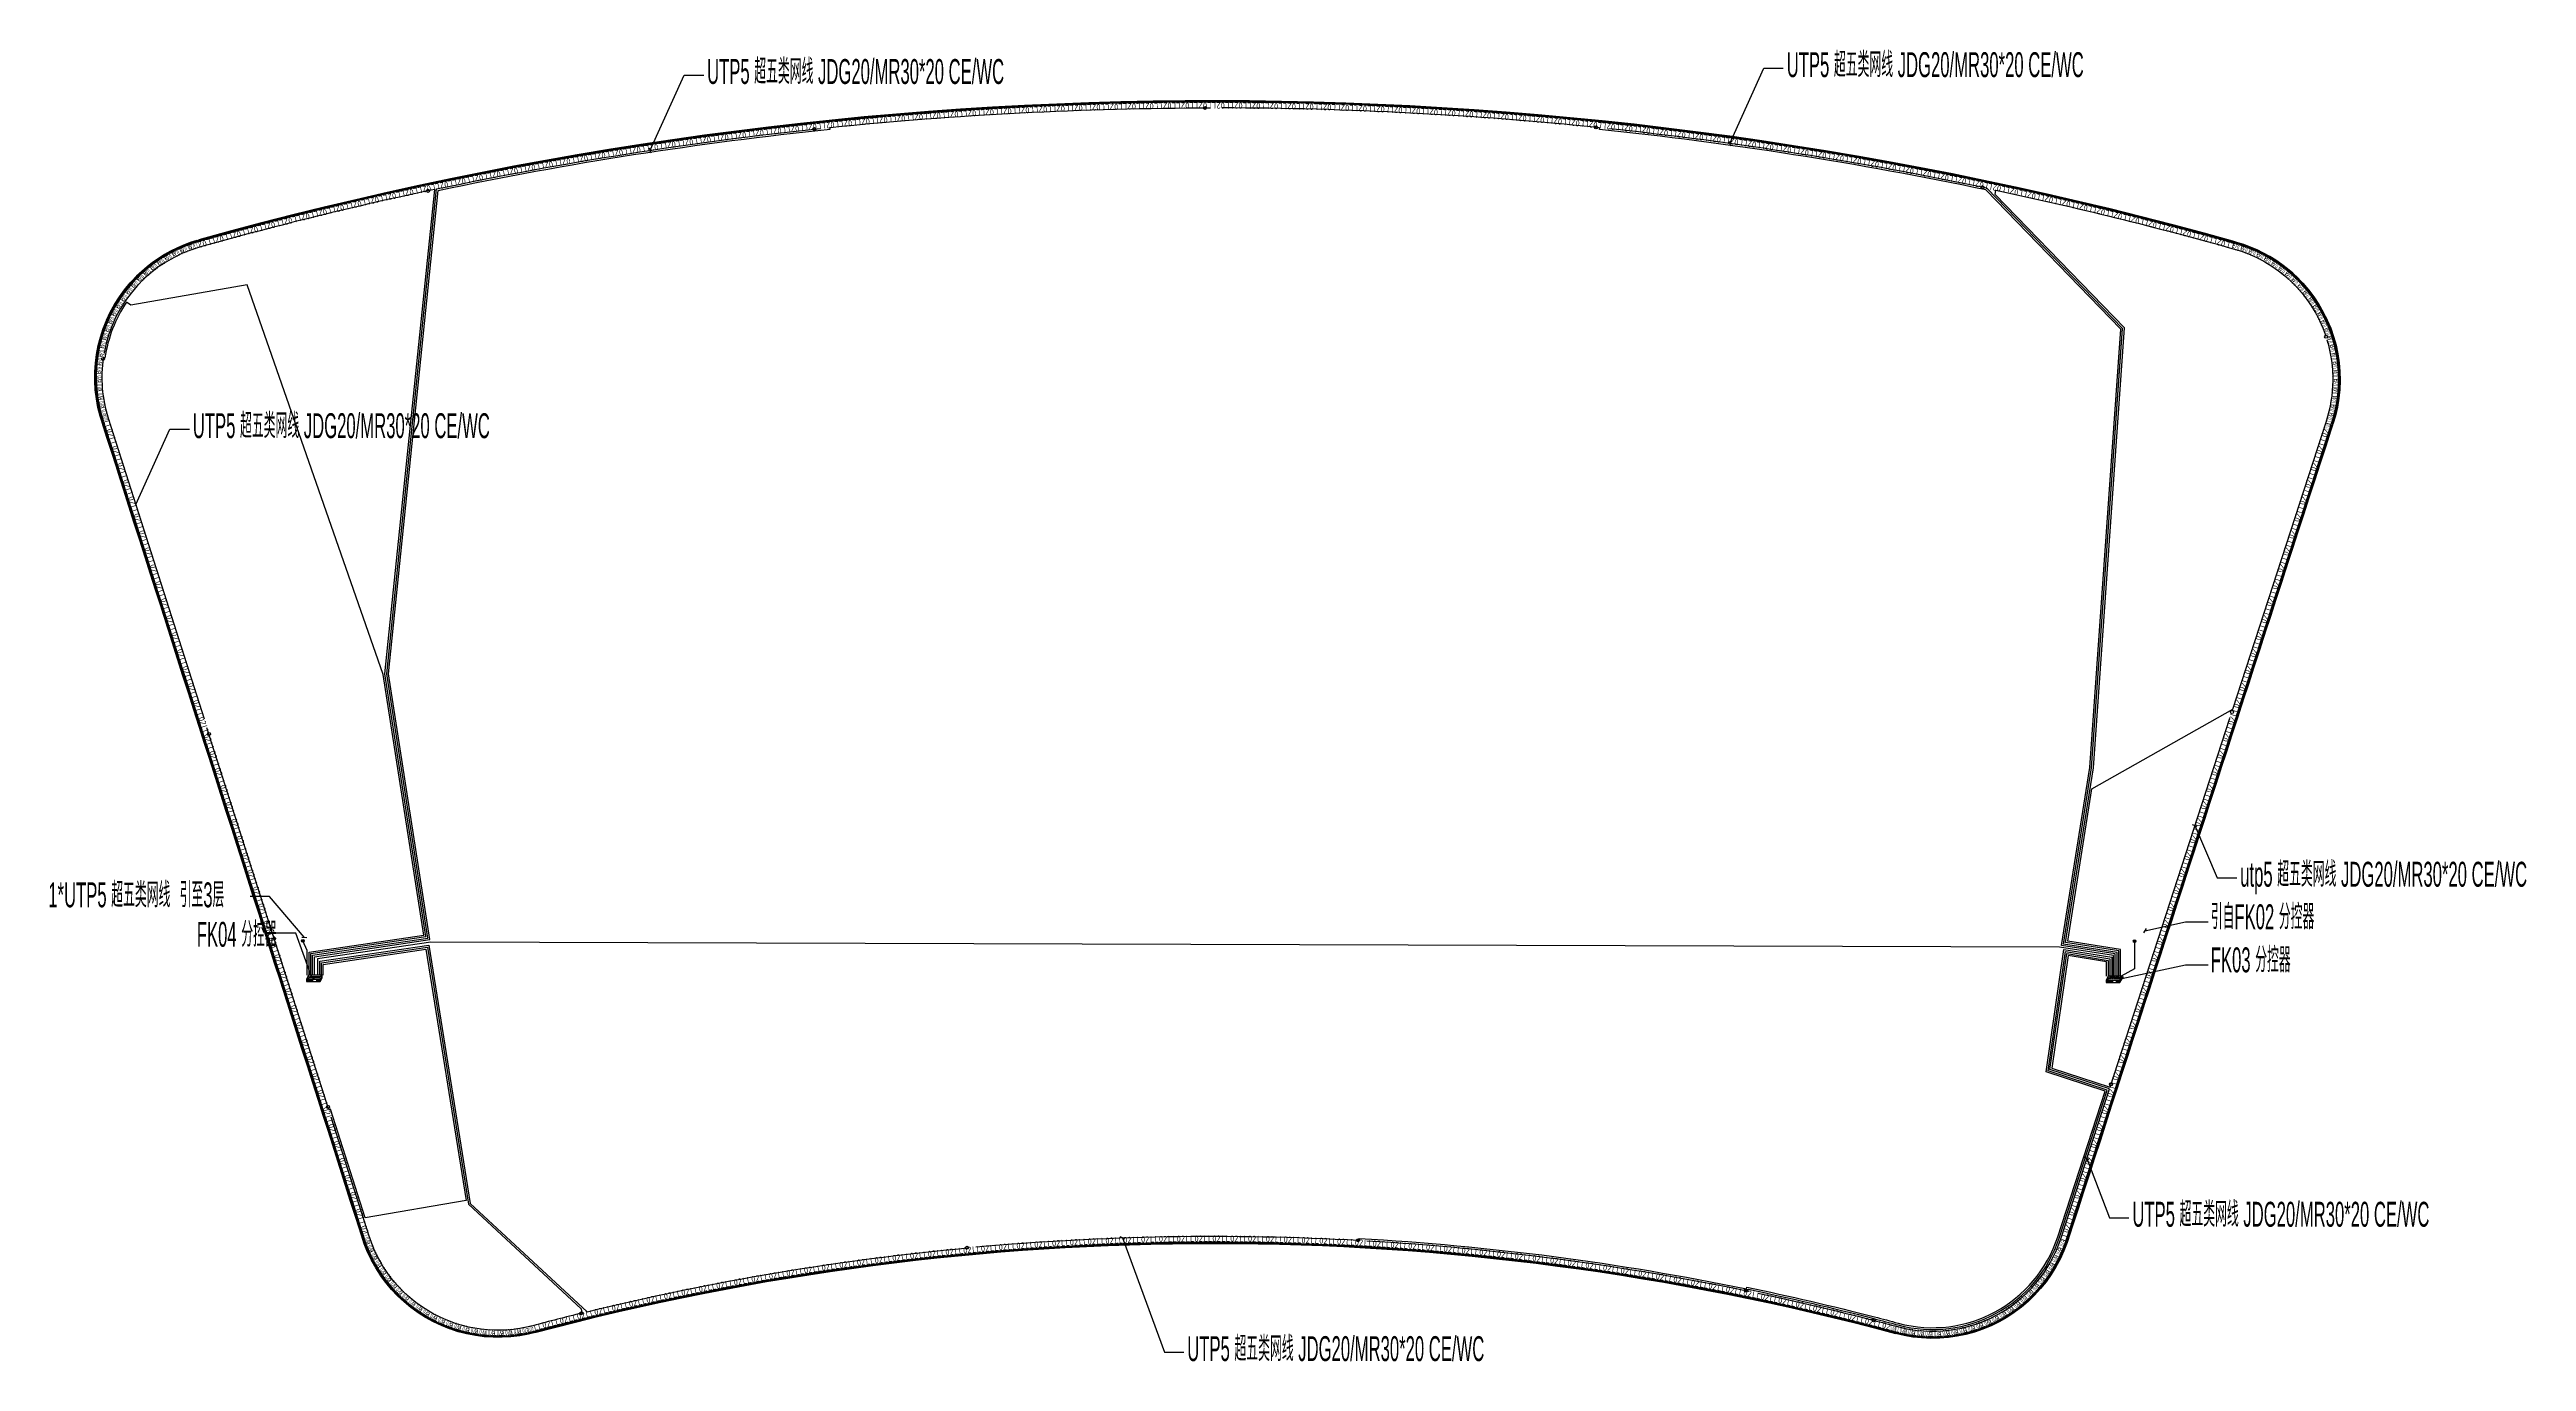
# Model space of a CAD drawing. Header units: inches. Extents: x -443710 to 189894, y 10730 to 90598.
# Drawn here: x 50693 to 189894, y 15478 to 89191 of the extents above.
import ezdxf
from ezdxf import colors
from ezdxf.entities.mleader import LeaderData, LeaderLine
from ezdxf.enums import TextEntityAlignment as Align
from ezdxf.math import Vec2, Vec3

# ---------------------------------------------------------------- set-up
doc = ezdxf.new("R2010")
doc.units = ezdxf.units.IN
doc.header["$MEASUREMENT"] = 0
doc.linetypes.add('ACAD_ISO02W100', pattern=[15, 12, -3])
doc.linetypes.add('DASH', pattern=[0.35, 0.25, -0.1])
doc.layers.get('0').update_dxf_attribs({"color": 253})
for name, color, linetype in [('0-L-控制', 6, 'Continuous'), ('0-L-灯具', 1, 'Continuous'), ('0-L-电箱', 90, 'Continuous'), ('0-LIGHT-TXT', 90, 'Continuous'), ('0-LL02', 1, 'Continuous'), ('LD-标注', 7, 'Continuous'), ('W-说明', 3, 'ACAD_ISO02W100'), ('图框', 24, 'Continuous')]:
    doc.layers.add(name, color=color, linetype=linetype)
doc.styles.add('GBZITI', font='gbenor.shx', dxfattribs={"height": 350, "bigfont": 'gbcbig.shx'})
doc.styles.add('SMDEI', font='smsim.shx', dxfattribs={"width": 0.75, "bigfont": 'smfs.shx'})
doc.styles.get("Standard").update_dxf_attribs({"font": 'arial.ttf'})

# ---------------------------------------------------------------- blocks, each defined once
blk = doc.blocks.new('LL02')
at = {"layer": '0-LL02'}
for points in [[(-500, 80), (500, 80), (500, 0), (-500, 0)], [(-490, 70), (490, 70), (490, 10), (-490, 10)]]:
    blk.add_lwpolyline(points, close=True, dxfattribs=at)
for points in [[(-450, 16), (-450, 63), (-460, 45)], [(-450, 16), (-450, 63), (-440, 45)], [(-375, 16), (-375, 63), (-385, 45)], [(-375, 16), (-375, 63), (-365, 45)], [(-300, 16), (-300, 63), (-310, 45)], [(-300, 16), (-300, 63), (-290, 45)], [(-225, 16), (-225, 63), (-235, 45)], [(-225, 16), (-225, 63), (-215, 45)], [(-150, 16), (-150, 63), (-160, 45)], [(-150, 16), (-150, 63), (-140, 45)], [(-75, 16), (-75, 63), (-85, 45)], [(-75, 16), (-75, 63), (-65, 45)], [(0, 16), (0, 63), (-10, 45)], [(0, 16), (0, 63), (10, 45)], [(75, 16), (75, 63), (65, 45)], [(75, 16), (75, 63), (85, 45)], [(150, 16), (150, 63), (140, 45)], [(150, 16), (150, 63), (160, 45)], [(225, 16), (225, 63), (215, 45)], [(225, 16), (225, 63), (235, 45)], [(300, 16), (300, 63), (290, 45)], [(300, 16), (300, 63), (310, 45)], [(375, 16), (375, 63), (365, 45)], [(375, 16), (375, 63), (385, 45)], [(450, 16), (450, 63), (440, 45)], [(450, 16), (450, 63), (460, 45)]]:
    blk.add_lwpolyline(points, dxfattribs=at)
at = {"layer": '0-LL02', "style": 'GBZITI'}
blk.add_text('LL02', height=350, rotation=360, dxfattribs=at).set_placement((0, 271, 0), align=Align.MIDDLE_CENTER)
blk = doc.blocks.new('LL02a')
at = {"layer": '0-LL02'}
for points in [[(-250, 80), (250, 80), (250, 0), (-250, 0)], [(-240, 70), (240, 70), (240, 10), (-240, 10)]]:
    blk.add_lwpolyline(points, close=True, dxfattribs=at)
for points in [[(-225, 16), (-225, 63), (-235, 45)], [(-225, 16), (-225, 63), (-215, 45)], [(-150, 16), (-150, 63), (-160, 45)], [(-150, 16), (-150, 63), (-140, 45)], [(-75, 16), (-75, 63), (-85, 45)], [(-75, 16), (-75, 63), (-65, 45)], [(0, 16), (0, 63), (-10, 45)], [(0, 16), (0, 63), (10, 45)], [(75, 16), (75, 63), (65, 45)], [(75, 16), (75, 63), (85, 45)], [(150, 16), (150, 63), (140, 45)], [(150, 16), (150, 63), (160, 45)], [(225, 16), (225, 63), (215, 45)], [(225, 16), (225, 63), (235, 45)]]:
    blk.add_lwpolyline(points, dxfattribs=at)
at = {"layer": '0-LL02', "style": 'GBZITI', "width": 0.5}
blk.add_text('LL02a', height=350, rotation=360, dxfattribs=at).set_placement((0, 271, 0), align=Align.MIDDLE_CENTER)
blk = doc.blocks.new('LF01b')
at = {"layer": '0-LL02'}
for points in [[(-150, 80), (150, 80), (150, 0), (-150, 0)], [(-140, 70), (140, 70), (140, 10), (-140, 10)]]:
    blk.add_lwpolyline(points, close=True, dxfattribs=at)
for points in [[(-75, 16), (-75, 63), (-85, 45)], [(-75, 16), (-75, 63), (-65, 45)], [(0, 16), (0, 63), (-10, 45)], [(0, 16), (0, 63), (10, 45)], [(75, 16), (75, 63), (65, 45)], [(75, 16), (75, 63), (85, 45)]]:
    blk.add_lwpolyline(points, dxfattribs=at)
at = {"layer": '0-LL02', "style": 'GBZITI', "width": 0.28}
blk.add_text('LL02b', height=350, rotation=360, dxfattribs=at).set_placement((0, 271, 0), align=Align.MIDDLE_CENTER)
blk = doc.blocks.new('_Oblique')
at = {"color": 0, "linetype": 'ByBlock', "lineweight": -2}
blk.add_line((-0.5, -0.5), (0.5, 0.5), dxfattribs=at)
blk = doc.blocks.new('控制器')
at = {"color": 7}
for p, q in [((92311, 52509), (91624, 51231)), ((91624, 51231), (96073, 51231)), ((91624, 51231), (91624, 50443)), ((91624, 50443), (96073, 50443)), ((96761, 52509), (92311, 52509)), ((96073, 51231), (96761, 52509)), ((96073, 50443), (96761, 51666)), ((96073, 50443), (96073, 51231)), ((96761, 51666), (96761, 52509))]:
    blk.add_line(p, q, dxfattribs=at)
at = {"color": 7, "linetype": 'DASH', "ltscale": 5}
for p, q in [((92311, 51666), (91624, 50443)), ((92311, 51666), (92311, 52509)), ((96761, 51666), (92311, 51666)), ((96336, 52064), (96331, 52068)), ((96336, 52043), (96331, 52038)), ((96409, 52064), (96413, 52068)), ((96409, 52043), (96413, 52038)), ((96509, 52182), (96505, 52186)), ((96509, 52160), (96505, 52155)), ((96510, 51948), (96506, 51952)), ((96510, 51927), (96506, 51922)), ((96582, 52182), (96586, 52186)), ((96582, 52160), (96586, 52155)), ((96583, 51948), (96588, 51952)), ((96583, 51927), (96588, 51922))]:
    blk.add_line(p, q, dxfattribs=at)
at = {"color": 7, "linetype": 'ByBlock', "ltscale": 5}
for p, q in [((94998, 50933), (95621, 50933)), ((94998, 50649), (94998, 50933)), ((94998, 50649), (95621, 50649)), ((95621, 50649), (95621, 50933))]:
    blk.add_line(p, q, dxfattribs=at)
blk.add_lwpolyline([(91947, 51027), (92152, 51027), (92152, 50670), (91947, 50670)], close=True, dxfattribs=at)
at = {"color": 0, "linetype": 'ByBlock', "ltscale": 5}
blk.add_lwpolyline([(92481, 51050), (93415, 51050), (93415, 50632), (92481, 50632)], close=True, dxfattribs=at)
at = {"color": 7, "linetype": 'DASH', "ltscale": 5}
for points in [[(92674, 52130), (93087, 52130), (93087, 51954), (92674, 51954)], [(93087, 52130), (93499, 52130), (93499, 51954), (93087, 51954)], [(93499, 52130), (93912, 52130), (93912, 51954), (93499, 51954)], [(93912, 52130), (94325, 52130), (94325, 51954), (93912, 51954)], [(94325, 52130), (94737, 52130), (94737, 51954), (94325, 51954)], [(94737, 52130), (95150, 52130), (95150, 51954), (94737, 51954)], [(95150, 52130), (95563, 52130), (95563, 51954), (95150, 51954)], [(95563, 52130), (95976, 52130), (95976, 51954), (95563, 51954)]]:
    blk.add_lwpolyline(points, close=True, dxfattribs=at)
at = {"layer": 'W-说明', "color": 7, "linetype": 'ByBlock', "ltscale": 5}
for p, q in [((95043, 50881), (95043, 50739)), ((95272, 50881), (95043, 50881)), ((95043, 50739), (95095, 50739)), ((95095, 50739), (95095, 50712)), ((95095, 50712), (95105, 50712)), ((95105, 50712), (95105, 50698)), ((95105, 50698), (95209, 50698)), ((95209, 50698), (95209, 50712)), ((95209, 50712), (95220, 50712)), ((95220, 50739), (95272, 50739)), ((95220, 50712), (95220, 50739)), ((95272, 50739), (95272, 50881)), ((95350, 50881), (95350, 50739)), ((95578, 50881), (95350, 50881)), ((95350, 50739), (95401, 50739)), ((95401, 50739), (95401, 50712)), ((95401, 50712), (95412, 50712)), ((95412, 50712), (95412, 50698)), ((95412, 50698), (95516, 50698)), ((95516, 50698), (95516, 50712)), ((95516, 50712), (95526, 50712)), ((95526, 50712), (95526, 50739)), ((95526, 50739), (95578, 50739)), ((95578, 50739), (95578, 50881))]:
    blk.add_line(p, q, dxfattribs=at)
at = {"layer": '图框', "color": 7, "linetype": 'ByBlock', "lineweight": 30, "ltscale": 5}
blk.add_line((92049, 50977), (92049, 50911), dxfattribs=at)
at = {"layer": '图框', "color": 7, "linetype": 'DASH', "lineweight": 30, "ltscale": 5}
for p, q in [((96378, 52264), (96310, 52195)), ((96310, 51912), (96310, 52195)), ((96310, 51912), (96378, 51843)), ((96378, 52264), (96608, 52264)), ((96608, 51843), (96378, 51843)), ((96608, 52264), (96608, 51843))]:
    blk.add_line(p, q, dxfattribs=at)
at = {"layer": '图框', "color": 7, "linetype": 'ByBlock', "lineweight": 30, "ltscale": 5}
blk.add_lwpolyline([(91921, 51053), (92177, 51053), (92177, 50641), (91921, 50641)], close=True, dxfattribs=at)
at = {"layer": '图框', "color": 7, "linetype": 'DASH', "lineweight": 30, "ltscale": 5}
for points in [[(96413, 52038), (96331, 52038), (96331, 52068), (96413, 52068)], [(96409, 52043), (96336, 52043), (96336, 52064), (96409, 52064)], [(96586, 52155), (96505, 52155), (96505, 52186), (96586, 52186)], [(96588, 51922), (96505, 51922), (96505, 51952), (96588, 51952)], [(96582, 52160), (96509, 52160), (96509, 52182), (96582, 52182)], [(96583, 51927), (96510, 51927), (96510, 51948), (96583, 51948)]]:
    blk.add_lwpolyline(points, close=True, dxfattribs=at)
at = {"layer": '图框', "color": 7, "linetype": 'ByBlock', "lineweight": 30, "ltscale": 5}
for centre, radius in [((92049, 50761), 39), ((93630, 50794), 27.4), ((93630, 50672), 27.4), ((95759, 50666), 27.4)]:
    blk.add_circle(centre, radius, dxfattribs=at)
at = {"layer": 'W-说明', "color": 7, "linetype": 'ByBlock', "ltscale": 5, "char_height": 37.18, "attachment_point": 3}
for s, insert, width in [('{\\fSimSun|b0|i0|c134|p2;\\H1.771x;OFF\\H0.56465x;  }', (92118, 50620, -3928), 518.24), ('{\\fSimSun|b0|i0|c134|p2;\\H1.771x;ON\\H0.56465x;  }', (92097, 51141, -3928), 518.24), ('{\\fSimSun|b0|i0|c134|p2;\\H1.1068x;POWER \\H0.90346x; }', (93830, 50691, -3928), 518.24), ('{\\fSimSun|b0|i0|c134|p2;\\H1.107x;ACT \\H0.9035x; }', (93806, 50812, -3928), 518.24), ('{\\fSimSun|b0|i0|c134|p2;\\H1.8447x;A\\H0.59997x; \\H0.90346x; }', (95208, 50619, -3928), 237.09), ('{\\fSimSun|b0|i0|c134|p2;\\H1.8447x;B\\H0.59997x; \\H0.90346x; }', (95567, 50623, -3928), 893.53)]:
    blk.add_mtext(s, dxfattribs=dict(at, insert=insert, width=width))
at = {"layer": 'W-说明', "color": 1, "linetype": 'ByBlock', "ltscale": 0.5, "insert": (93297, 50918), "char_height": 144.03, "width": 274.09, "attachment_point": 3}
blk.add_mtext('{\\fSimSun|b0|i0|c134|p2;DMX-008}', dxfattribs=at)
at = {"layer": 'W-说明', "color": 7, "linetype": 'ByBlock', "char_height": 40.89, "width": 570.07, "attachment_point": 3}
for s, insert in [('{\\fSimSun|b0|i0|c134|p2;\\H1.771x;PORT1\\H0.56465x;  }', (93030, 52279, -4321)), ('{\\fSimSun|b0|i0|c134|p2;\\H1.771x;PORT2\\H0.56465x;  }', (93429, 52279, -4321)), ('{\\fSimSun|b0|i0|c134|p2;\\H1.771x;PORT3\\H0.56465x;  }', (93828, 52279, -4321)), ('{\\fSimSun|b0|i0|c134|p2;\\H1.771x;PORT4\\H0.56465x;  }', (94243, 52279, -4321)), ('{\\fSimSun|b0|i0|c134|p2;\\H1.771x;PORT5\\H0.56465x;  }', (94646, 52279, -4321)), ('{\\fSimSun|b0|i0|c134|p2;\\H1.771x;PORT6\\H0.56465x;  }', (95058, 52279, -4321)), ('{\\fSimSun|b0|i0|c134|p2;\\H1.771x;PORT7\\H0.56465x;  }', (95458, 52279, -4321)), ('{\\fSimSun|b0|i0|c134|p2;\\H1.771x;PORT8\\H0.56465x;  }', (95863, 52279, -4321))]:
    blk.add_mtext(s, dxfattribs=dict(at, insert=insert))
at = {"layer": 'W-说明', "color": 7, "linetype": 'ACAD_ISO02W100', "ltscale": 0.5, "insert": (96728, 52394, -3928), "char_height": 68.58, "width": 715.3, "attachment_point": 3}
blk.add_mtext('{\\fSimSun|b0|i0|c134|p2;AC 100V-240V}', dxfattribs=at)
blk = doc.blocks.new('引出')
at = {"layer": '0-L-电箱', "lineweight": -2}
h = blk.add_hatch(color=256, dxfattribs=at)
h.dxf.hatch_style = 1
h.paths.add_polyline_path([(75, 0, 1), (-75, 0, 1)])
blk.add_lwpolyline([(0, 0, 0, 0, 0), (-110, -329, 200, 0, 0), (-281, -841, 0, 0, 0)], format="xyseb", dxfattribs=at)
blk.add_circle((0, 0), 75, dxfattribs=at)
blk = doc.blocks.new('引入')
at = {"layer": '0-L-电箱', "lineweight": -2}
h = blk.add_hatch(color=256, dxfattribs=at)
h.dxf.hatch_style = 1
h.paths.add_polyline_path([(-75, 0, 1), (75, 0, 1)])
blk.add_lwpolyline([(709, -533, 0, 0, 0), (432, -324, 200, 0, 0), (0, 0, 0, 0, 0)], format="xyseb", dxfattribs=at)
blk.add_circle((0, 0), 75, dxfattribs=at)

msp = doc.modelspace()

# ---------------------------------------------------------------- linework, layer by layer
at = {"color": 4}
for points in [[(173531, 78380, 0.1376421), (59090, 78496, 0.1377205)], [(58975, 78464, 0.4209192), (53610, 68356, 0.4244115)], [(179016, 68140, 0.4269567), (173614, 78356)], [(77966, 17102, -0.1317724), (154436, 17049, 34359738368000.578125)]]:
    msp.add_lwpolyline(points, format="xyb", dxfattribs=at)
for points in [[(53634, 68295), (53634, 68295), (68224, 22566)], [(164073, 22156), (179016, 68140)]]:
    msp.add_lwpolyline(points, dxfattribs=at)
at = {"layer": '0-L-控制', "color": 6}
for points in [[(65579, 37177), (65579, 38219), (72067, 39180), (69745, 54115), (72539, 81274, -0.0264021), (94572, 84714), (94561, 84814, -0.0253285), (115937, 85914, 0.0253285)], [(166787, 37132), (166787, 38373), (163768, 38848), (165358, 48845), (167096, 73481), (159515, 81306, 0.0260293), (137793, 84698), (137803, 84797, 0.0251544), (116576, 85914, 0.0251544)], [(65479, 37177), (65479, 38306), (71953, 39264), (69644, 54112), (72447, 81357, -0.0258301), (94008, 84756, 0.0258301)], [(166887, 37132), (166887, 38458), (163882, 38931), (165457, 48834), (167199, 73518), (159566, 81398, 0.0254514), (138320, 84743)], [(65379, 37177), (65379, 38392), (71839, 39348), (69543, 54110), (72344, 81336, 0.016027), (59185, 78108, 0.287139), (53754, 72147, 0.287139)], [(166987, 37132), (166987, 38544), (163997, 39014), (165557, 48823), (167302, 73556), (160039, 81053), (160081, 81289, -0.0163343), (173487, 77977, -0.2467315), (178618, 73113, 0.2467315)], [(65279, 37177), (65279, 38478), (71725, 39432), (69446, 54085), (61801, 75962), (55270, 74826), (55024, 74998, 0.1133896), (53809, 71867), (53711, 71881, 0.1137855), (53991, 68478), (59383, 51584)], [(167087, 37132), (167087, 38629), (164111, 39098), (165474, 47657), (173394, 52132), (178652, 68314, 0.1531765), (178701, 72855)], [(65879, 37177), (65879, 37961), (72015, 38869), (74327, 24360), (80903, 18267, -0.0369462), (102275, 21860, -0.0369462)], [(65979, 37177), (65979, 37874), (71931, 38755), (74234, 24311), (80566, 18443), (80612, 18196, 0.0047964), (77862, 17488, -0.4003466), (68658, 22520), (66525, 29205)], [(102749, 21910, -0.0364351), (124287, 22288), (124292, 22387, -0.0371199), (146068, 19551), (146086, 19649, -0.01241), (153251, 17983, -0.0023402), (154592, 17629, 0.3992271), (163552, 22488), (166209, 30665), (162893, 31742), (163897, 38626), (166587, 38187), (166587, 37132)], [(124722, 22263, -0.0365552), (146147, 19432), (146166, 19531, -0.0122382), (153226, 17886, -0.0023402), (154566, 17532, 0.3992271), (163647, 22457), (166335, 30729), (163005, 31811), (163982, 38512), (166487, 38102), (166487, 37132)], [(146717, 19313, -0.0112526), (153201, 17789, -0.0023402), (154540, 17436, 0.3992271), (163742, 22426), (166461, 30794), (163116, 31881), (164066, 38397), (166387, 38016), (166387, 37132)]]:
    msp.add_lwpolyline(points, format="xyb", dxfattribs=at)
for points in [[(166287, 37132), (166287, 37931), (164143, 38284), (163227, 31950), (166492, 30889), (173227, 51620)], [(66079, 37177), (66079, 37788), (71848, 38642), (74099, 24524), (68437, 23543), (66486, 29655), (66391, 29624), (59542, 51086)], [(65179, 37177), (65179, 38565), (64928, 39107)], [(166687, 37132), (166687, 38287), (163653, 38765), (72118, 39035), (65747, 38094), (65747, 37177)], [(167873, 39095), (167873, 37545), (167126, 37132)]]:
    msp.add_lwpolyline(points, dxfattribs=at)
at = {"layer": '0-LL02'}
for centre in [(115633, 85914), (93676, 84721), (137596, 84819), (71961, 81254), (159327, 81448), (178638, 73052), (53701, 71811), (173342, 51973), (59654, 50733), (166544, 31050), (66343, 29774), (124228, 22291), (102252, 21864), (146024, 19458), (80582, 18188), (153201, 17789)]:
    msp.add_circle(centre, 85.7, dxfattribs=at)

# ---------------------------------------------------------------- block references
at = {"layer": '0-L-灯具'}
for name, p, rotation in [('引出', (64928, 39107), 176.5021198859426), ('引入', (167873, 39095), 82.90987147356023)]:
    msp.add_blockref(name, p, dxfattribs=dict(at, rotation=rotation))
at = {"layer": '0-LL02'}
for name, p, rotation in [('LL02', (113759, 86300), 180.6347990668918), ('LL02', (114759, 86309), 180.364276556417), ('LL02', (115759, 86313), 180.0937540459396), ('LL02', (116759, 86312), 179.8232315354608), ('LL02', (117759, 86307), 179.5527090249821), ('LL02', (91813, 84916), 186.5862942974013), ('LL02', (92806, 85028), 186.3157717869237), ('LL02', (93800, 85136), 186.0452492764436), ('LL02', (94795, 85239), 185.7747267659649), ('LL02', (95790, 85337), 185.5042042554888), ('LL02', (96786, 85431), 185.233681745014), ('LL02', (97782, 85520), 184.9631592345379), ('LL02', (98778, 85604), 184.6926367240603), ('LL02', (99775, 85683), 184.422114213583), ('LL02', (100772, 85758), 184.1515917031055), ('LL02', (101770, 85828), 183.8810691926281), ('LL02', (102768, 85893), 183.6105466821506), ('LL02', (103766, 85954), 183.3400241716719), ('LL02', (104764, 86010), 183.0695016611943), ('LL02', (105763, 86061), 182.7989791507168), ('LL02', (106762, 86107), 182.5284566402381), ('LL02', (107761, 86149), 182.257934129758), ('LL02', (108760, 86186), 181.9874116192792), ('LL02', (109760, 86218), 181.716889108803), ('LL02', (110759, 86246), 181.4463665983256), ('LL02', (111759, 86269), 181.175844087848), ('LL02', (112759, 86287), 180.9053215773693), ('LL02', (118759, 86297), 179.2821865145019), ('LL02', (119759, 86282), 179.0116640040231), ('LL02', (120759, 86262), 178.7411414935456), ('LL02', (121758, 86238), 178.4706189830117), ('LL02', (122758, 86209), 178.2000964725329), ('LL02', (123757, 86175), 177.929573962054), ('LL02', (124756, 86137), 177.6590514515766), ('LL02', (125756, 86093), 177.3885289410978), ('LL02', (126754, 86045), 177.118006430619), ('LL02', (127753, 85993), 176.8474839201402), ('LL02', (128751, 85935), 176.5769614096614), ('LL02', (129749, 85873), 176.3064388991826), ('LL02', (130747, 85807), 176.0359163887024), ('LL02', (131745, 85735), 175.765393878225), ('LL02', (132742, 85659), 175.4948713677475), ('LL02', (133738, 85578), 175.2243488572687), ('LL02', (134735, 85492), 174.9538263467912), ('LL02', (135731, 85402), 174.6833038363151), ('LL02', (136726, 85307), 174.4127813258377), ('LL02', (137721, 85207), 174.1422588153602), ('LL02', (138716, 85103), 173.8717363048828), ('LL02', (139710, 84994), 173.601213794404), ('LL02', (140703, 84880), 173.3306912839238), ('LL02', (81909, 83535), 189.2915194022254), ('LL02', (82897, 83694), 189.0209968917505), ('LL02', (83885, 83849), 188.7504743812745), ('LL02', (84873, 83998), 188.479951870738), ('LL02', (85863, 84144), 188.2094293602593), ('LL02', (86853, 84284), 187.9389068497831), ('LL02', (87844, 84420), 187.6683843393056), ('LL02', (88835, 84551), 187.3978618288295), ('LL02', (89827, 84677), 187.1273393183549), ('LL02', (90819, 84799), 186.8568168078787), ('LL02', (141696, 84761), 173.0601687734463), ('LL02', (142689, 84638), 172.7896462629676), ('LL02', (143680, 84510), 172.5191237524874), ('LL02', (144671, 84378), 172.2486012420086), ('LL02', (145662, 84241), 171.9780787315311), ('LL02', (146652, 84099), 171.7075562210523), ('LL02', (147641, 83952), 171.4370337105722), ('LL02', (148630, 83801), 171.1665112000934), ('LL02', (149617, 83645), 170.8959886896172), ('LL02', (150604, 83484), 170.6254661791385), ('LL02', (74041, 82095), 191.4556994860518), ('LL02', (75021, 82291), 191.1851769755729), ('LL02', (76003, 82483), 190.9146544650954), ('LL02', (76985, 82670), 190.6441319546167), ('LL02', (77968, 82852), 190.3736094441391), ('LL02', (78952, 83030), 190.1030869336618), ('LL02', (79937, 83203), 189.8325644231828), ('LL02', (80923, 83371), 189.5620419127027), ('LL02', (151591, 83319), 170.3549436686596), ('LL02', (152576, 83149), 170.0844211581795), ('LL02', (153561, 82975), 169.8138986477007), ('LL02', (154545, 82796), 169.5433761372246), ('LL02', (155527, 82612), 169.2728536267485), ('LL02', (156510, 82423), 169.0023311162724), ('LL02', (157491, 82230), 168.7318086057936), ('LL02', (158471, 82032), 168.4612860953148), ('LL02', (68178, 80820), 193.0788345489192), ('LL02', (69152, 81044), 192.8083120384417), ('LL02', (70128, 81263), 192.5377895279642), ('LL02', (71105, 81478), 192.2672670174868), ('LL02', (72082, 81688), 191.9967445070093), ('LL02', (73061, 81894), 191.7262219965305), ('LL02', (159450, 81830), 168.1907635848346), ('LL02', (160429, 81623), 167.9202410743558), ('LL02', (161406, 81411), 167.649718563877), ('LL02', (162382, 81195), 167.3791960533995), ('LL02', (163358, 80974), 167.1086735429207), ('LL02', (164332, 80749), 166.8381510324419), ('LL02', (62353, 79380), 194.701969611788), ('LL02', (63321, 79631), 194.4314471013091), ('LL02', (64290, 79878), 194.1609245908303), ('LL02', (65260, 80121), 193.8904020803514), ('LL02', (66232, 80358), 193.6198795698727), ('LL02', (67204, 80591), 193.3493570593953), ('LL02', (165305, 80519), 166.5676285219672), ('LL02', (166277, 80284), 166.2971060114911), ('LL02', (167248, 80045), 166.0265835010163), ('LL02', (168218, 79801), 165.7560609905388), ('LL02', (169187, 79553), 165.48553848006), ('LL02', (170154, 79300), 165.2150159695826), ('LL02a', (57810, 78016), 205.3531198100401), ('LL02a', (58268, 78215), 201.7726277391278), ('LL02a', (58738, 78386), 198.1921356682152), ('LL02', (59457, 78598), 195.5135371432204), ('LL02', (60421, 78863), 195.2430146327429), ('LL02', (61387, 79124), 194.9724921222654), ('LL02', (171120, 79043), 164.9444934591052), ('LL02', (172085, 78781), 164.6739709486277), ('LL02', (173049, 78514), 164.4034484381502), ('LL02a', (173770, 78306), 162.9305620651392), ('LL02a', (174243, 78145), 159.349701114948), ('LL02a', (174705, 77954), 155.7688401647566), ('LL02a', (55754, 76614), 223.2555801646032), ('LL02a', (56129, 76945), 219.6750880936906), ('LL02a', (56523, 77251), 216.094596022778), ('LL02a', (56936, 77533), 212.5141039518653), ('LL02a', (57365, 77788), 208.9336118809528), ('LL02a', (175154, 77735), 152.1879792145653), ('LL02a', (175588, 77488), 148.6071182643738), ('LL02a', (176006, 77215), 145.0262573141824), ('LL02a', (176407, 76916), 141.445396363991), ('LL02a', (176787, 76592), 137.8645354137997), ('LL02a', (54483, 75077), 237.5775484482534), ('LL02a', (54764, 75491), 233.9970563773409), ('LL02a', (55071, 75885), 230.4165643064283), ('LL02a', (55401, 76260), 226.8360722355158), ('LL02a', (177147, 76246), 134.2836744636085), ('LL02a', (177485, 75877), 130.702813513417), ('LL02a', (177799, 75488), 127.1219525632256), ('LL02a', (178088, 75081), 123.5410916130343), ('LL02a', (53802, 73744), 248.3190246609911), ('LL02a', (54001, 74203), 244.7385325900785), ('LL02a', (54229, 74648), 241.1580405191659), ('LL02a', (178351, 74656), 119.960230662843), ('LL02a', (178587, 74215), 116.3793697126518), ('LL02a', (178795, 73761), 112.7985087624604), ('LL02a', (53381, 72308), 259.0605008737289), ('LL02a', (53492, 72795), 255.4800088028164), ('LL02a', (53632, 73275), 251.8995167319037), ('LL02a', (178974, 73295), 109.2176478122692), ('LL02a', (179124, 72818), 105.6367868620778), ('LL02a', (179243, 72333), 102.0559259118864), ('LL02a', (53236, 70818), 269.8019770864665), ('LL02a', (53253, 71317), 266.2214850155539), ('LL02a', (53302, 71814), 262.6409929446414), ('LL02a', (179332, 71841), 98.47506496169505), ('LL02a', (179391, 71345), 94.89420401150373), ('LL02a', (179418, 70846), 91.31334306131244), ('LL02a', (53249, 70318), 273.3824691573791), ('LL02a', (53294, 69821), 276.9629612282917), ('LL02a', (53370, 69327), 280.5434532992042), ('LL02a', (179312, 69353), 80.57076021073847), ('LL02a', (179378, 69848), 84.15162116092988), ('LL02a', (179414, 70346), 87.7324821111212), ('LL02a', (53477, 68839), 284.1239453701167), ('LF01b', (53583, 68453), 287.6834465187172), ('LL02', (53786, 67819), 287.6952772591218), ('LF01b', (178954, 67949), 71.99822536290189), ('LL02a', (179087, 68379), 73.40903831035573), ('LL02a', (179215, 68862), 76.98989926054715), ('LL02', (54090, 66866), 287.6952772591218), ('LL02', (178444, 66379), 71.99807704540152), ('LL02', (178753, 67331), 71.99807704540152), ('LL02', (54394, 65914), 287.6952772591218), ('LL02', (54698, 64961), 287.6952772591218), ('LL02', (178135, 65428), 71.99807704540152), ('LL02', (55002, 64008), 287.6952772591218), ('LL02', (177517, 63526), 71.99807704540152), ('LL02', (177826, 64477), 71.99807704540152), ('LL02', (55306, 63055), 287.6952772591218), ('LL02', (55610, 62103), 287.6952772591218), ('LL02', (177208, 62575), 71.99807704540152), ('LL02', (55913, 61150), 287.6952772591218), ('LL02', (176589, 60673), 71.99807704540152), ('LL02', (176899, 61624), 71.99807704540152), ('LL02', (56217, 60197), 287.6952772591218), ('LL02', (56521, 59245), 287.6952772591218), ('LL02', (176280, 59722), 71.99807704540152), ('LL02', (56825, 58292), 287.6952772591218), ('LL02', (175971, 58771), 71.99807704540152), ('LL02', (57129, 57339), 287.6952772591218), ('LL02', (175353, 56869), 71.99807704540152), ('LL02', (175662, 57820), 71.99807704540152), ('LL02', (57433, 56387), 287.6952772591218), ('LL02', (57737, 55434), 287.6952772591218), ('LL02', (175044, 55918), 71.99807704540152), ('LL02', (58041, 54481), 287.6952772591218), ('LL02', (174426, 54016), 71.99807704540152), ('LL02', (174735, 54967), 71.99807704540152), ('LL02', (58345, 53529), 287.6952772591218), ('LL02', (58649, 52576), 287.6952772591218), ('LL02', (174117, 53065), 71.99807704540152), ('LL02', (58953, 51623), 287.6952772591218), ('LL02', (173499, 51163), 71.99807704540152), ('LL02', (173808, 52114), 71.99807704540152), ('LL02', (59257, 50671), 287.6952772591218), ('LL02', (59561, 49718), 287.6952772591218), ('LL02', (173190, 50212), 71.99807704540152), ('LL02', (59865, 48765), 287.6952772591218), ('LL02', (172572, 48310), 71.99807704540152), ('LL02', (172881, 49261), 71.99807704540152), ('LL02', (60169, 47813), 287.6952772591218), ('LL02', (60473, 46860), 287.6952772591218), ('LL02', (172263, 47359), 71.99807704540152), ('LL02', (60777, 45907), 287.6952772591218), ('LL02', (171645, 45456), 71.99807704540152), ('LL02', (171954, 46408), 71.99807704540152), ('LL02', (61081, 44954), 287.6952772591218), ('LL02', (61385, 44002), 287.6952772591218), ('LL02', (171336, 44505), 71.99807704540152), ('LL02', (61689, 43049), 287.6952772591218), ('LL02', (170718, 42603), 71.99807704540152), ('LL02', (171027, 43554), 71.99807704540152), ('LL02', (61993, 42096), 287.6952772591218), ('LL02', (170409, 41652), 71.99807704540152), ('LL02', (62297, 41144), 287.6952772591218), ('LL02', (62600, 40191), 287.6952772591218), ('LL02', (170099, 40701), 71.99807704540152), ('LL02', (62904, 39238), 287.6952772591218), ('LL02', (169481, 38799), 71.99807704540152), ('LL02', (169790, 39750), 71.99807704540152), ('LL02', (63208, 38286), 287.6952772591218), ('LL02', (63512, 37333), 287.6952772591218), ('LL02', (169172, 37848), 71.99807704540152), ('LL02', (63816, 36380), 287.6952772591218), ('LL02', (168554, 35946), 71.99807704540152), ('LL02', (168863, 36897), 71.99807704540152), ('LL02', (64120, 35428), 287.6952772591218), ('LL02', (64424, 34475), 287.6952772591218), ('LL02', (168245, 34995), 71.99807704540152), ('LL02', (64728, 33522), 287.6952772591218), ('LL02', (167627, 33093), 71.99807704540152), ('LL02', (167936, 34044), 71.99807704540152), ('LL02', (65032, 32570), 287.6952772591218), ('LL02', (65336, 31617), 287.6952772591218), ('LL02', (167318, 32142), 71.99807704540152), ('LL02', (65640, 30664), 287.6952772591218), ('LL02', (166700, 30240), 71.99807704540152), ('LL02', (167009, 31191), 71.99807704540152), ('LL02', (65944, 29711), 287.6952772591218), ('LL02', (66248, 28759), 287.6952772591218), ('LL02', (166391, 29289), 71.99807704540152), ('LL02', (66552, 27806), 287.6952772591218), ('LL02', (165773, 27387), 71.99807704540152), ('LL02', (166082, 28338), 71.99807704540152), ('LL02', (66856, 26853), 287.6952772591218), ('LL02', (67160, 25901), 287.6952772591218), ('LL02', (165464, 26436), 71.99807704540152), ('LL02', (67464, 24948), 287.6952772591218), ('LL02', (164846, 24533), 71.99807704540152), ('LL02', (165155, 25484), 71.99807704540152), ('LL02', (67768, 23995), 287.6952772591218), ('LL02', (164537, 23582), 71.99807704540152), ('LL02', (68072, 23043), 287.6952772591218), ('LL02a', (68302, 22329), 288.2506787617252), ('LL02', (107034, 21834), 3.522442933719941), ('LL02', (108032, 21892), 3.13426014569108), ('LL02', (109031, 21944), 2.746077357663158), ('LL02', (110030, 21988), 2.357894569634299), ('LL02', (111029, 22026), 1.969711781606375), ('LL02', (112029, 22057), 1.581528993578454), ('LL02', (113028, 22081), 1.193346205550532), ('LL02', (114028, 22099), 0.8051634175216719), ('LL02', (115028, 22109), 0.4169806294928111), ('LL02', (116028, 22113), 0.02879784146395042), ('LL02', (117028, 22110), 359.6406150534351), ('LL02', (118028, 22101), 359.2524322654072), ('LL02', (119028, 22084), 358.8642494773792), ('LL02', (120028, 22061), 358.4760666893513), ('LL02', (121027, 22031), 358.0878839013234), ('LL02', (122026, 21994), 357.6997011132964), ('LL02', (123025, 21951), 357.3115183252694), ('LL02', (124024, 21900), 356.9233355372415), ('LL02', (125023, 21843), 356.5351527492117), ('LL02a', (163984, 21922), 69.10008291533727), ('LL02', (164228, 22631), 71.99807704540152), ('LL02a', (68473, 21859), 291.8301278205612), ('LL02a', (68673, 21402), 295.4095768793973), ('LL02a', (68902, 20957), 298.9890259382335), ('LL02a', (69157, 20528), 302.5684749970696), ('LL02', (94110, 20466), 8.568819178089495), ('LL02', (95100, 20611), 8.180636390061572), ('LL02', (96090, 20750), 7.792453602032709), ('LL02', (97081, 20882), 7.40427081400385), ('LL02', (98073, 21008), 7.016088025975927), ('LL02', (99066, 21127), 6.627905237947068), ('LL02', (100060, 21239), 6.239722449920086), ('LL02', (101054, 21344), 5.851539661892165), ('LL02', (102049, 21443), 5.463356873863305), ('LL02', (103045, 21534), 5.075174085833507), ('LL02', (104042, 21620), 4.686991297804644), ('LL02', (105038, 21698), 4.298808509775784), ('LL02', (106036, 21769), 3.910625721748801), ('LL02', (126021, 21780), 356.1469699611828), ('LL02', (127018, 21709), 355.758787173154), ('LL02', (128015, 21632), 355.3706043851261), ('LL02', (129011, 21548), 354.9824215970982), ('LL02', (130007, 21457), 354.5942388090702), ('LL02', (131003, 21359), 354.2060560210423), ('LL02', (131997, 21255), 353.8178732330144), ('LL02', (132991, 21144), 353.4296904449865), ('LL02', (133984, 21026), 353.0415076569595), ('LL02', (134976, 20902), 352.6533248689325), ('LL02', (135967, 20770), 352.2651420809055), ('LL02', (136958, 20632), 351.8769592928776), ('LL02', (137947, 20488), 351.4887765048488), ('LL02a', (163321, 20580), 58.35712425663395), ('LL02a', (163570, 21013), 61.93811047620171), ('LL02a', (163791, 21461), 65.51909669576949), ('LL02a', (69439, 20115), 306.1479240559057), ('LL02a', (69747, 19721), 309.7273731147418), ('LL02a', (70078, 19347), 313.3068221735779), ('LL02a', (70432, 18994), 316.8862712324139), ('LL02', (86236, 19060), 11.67428148231193), ('LL02', (87216, 19259), 11.28609869428401), ('LL02', (88197, 19451), 10.89791590625609), ('LL02', (89180, 19637), 10.50973311822816), ('LL02', (90164, 19816), 10.12155033020024), ('LL02', (91149, 19988), 9.73336754217326), ('LL02', (92135, 20154), 9.345184754145338), ('LL02', (93122, 20313), 8.957001966117414), ('LL02', (138936, 20336), 351.1005937168218), ('LL02', (139923, 20178), 350.7124109287938), ('LL02', (140910, 20014), 350.3242281407649), ('LL02', (141895, 19842), 349.9360453527361), ('LL02', (142879, 19664), 349.5478625647073), ('LL02', (143862, 19479), 349.1596797766794), ('LL02', (144843, 19288), 348.7714969886524), ('LL02', (145823, 19090), 348.3833142006235), ('LL02a', (162072, 19026), 44.03317937836286), ('LL02a', (162420, 19385), 47.61416559793062), ('LL02a', (162745, 19764), 51.19515181749839), ('LL02a', (163046, 20163), 54.77613803706618), ('LL02a', (70807, 18664), 320.4657202912501), ('LL02a', (71202, 18359), 324.0451693500862), ('LL02a', (71615, 18078), 327.6246184089223), ('LL02a', (72046, 17824), 331.2040674677585), ('LL02a', (72491, 17597), 334.7835165265946), ('LL02', (80386, 17727), 14.00337821048792), ('LL02', (81357, 17965), 13.61519542245905), ('LL02', (82330, 18197), 13.22701263443019), ('LL02', (83304, 18423), 12.83882984640039), ('LL02', (84280, 18642), 12.45064705837059), ('LL02', (85257, 18854), 12.06246427034079), ('LL02', (146802, 18885), 347.9951314125937), ('LL02', (147780, 18674), 347.6069486245658), ('LL02', (148755, 18456), 347.2187658365378), ('LL02', (149730, 18232), 346.830583048509), ('LL02', (150703, 18000), 346.4424002604235), ('LL02', (151674, 17763), 346.0542174723965), ('LL02a', (160035, 17596), 26.12824828052427), ('LL02a', (160477, 17830), 29.70923450009204), ('LL02a', (160903, 18091), 33.29022071965971), ('LL02a', (161312, 18378), 36.87120693922749), ('LL02a', (161702, 18690), 40.45219315879528), ('LL02a', (72949, 17398), 338.3629655854307), ('LL02a', (73419, 17228), 341.9424146442668), ('LL02a', (73899, 17088), 345.5218637031028), ('LL02a', (74386, 16979), 349.1013127619389), ('LL02a', (74880, 16900), 352.6807618207748), ('LL02a', (75377, 16851), 356.2602108796108), ('LL02a', (75876, 16834), 359.8396599384469), ('LL02a', (76376, 16849), 3.419108997283072), ('LL02a', (76874, 16894), 6.998558056119097), ('LL02a', (77367, 16970), 10.57800711495522), ('LF01b', (77759, 17051), 13.51385289447875), ('LL02', (78449, 17229), 14.77974378654188), ('LL02', (79417, 17481), 14.39156099851583), ('LL02', (152644, 17518), 345.6660346843686), ('LL02', (153612, 17268), 345.2778518963406), ('LF01b', (154240, 17102), 345.0257750354496), ('LL02a', (154680, 16992), 346.7373998652801), ('LL02a', (155169, 16893), 350.3183860848476), ('LL02a', (155664, 16824), 353.8993723044154), ('LL02a', (156162, 16786), 357.4803585239831), ('LL02a', (156662, 16780), 1.061344743550946), ('LL02a', (157161, 16805), 4.642330963118621), ('LL02a', (157658, 16861), 8.223317182686092), ('LL02a', (158150, 16948), 11.80430340225367), ('LL02a', (158635, 17065), 15.38528962182124), ('LL02a', (159113, 17213), 18.96627584138872), ('LL02a', (159580, 17390), 22.54726206095649)]:
    msp.add_blockref(name, p, dxfattribs=dict(at, rotation=rotation))
at = {"layer": 'LD-标注', "color": 3, "xscale": 0.1728, "yscale": 0.1728, "zscale": 0.1728}
for p in [(49302, 28103), (150439, 28058)]:
    msp.add_blockref('控制器', p, dxfattribs=at)

# ---------------------------------------------------------------- texts
at = {"layer": '0-LIGHT-TXT', "color": 7, "style": 'SMDEI', "width": 0.5}
for s, p in [('UTP5 超五类网线 JDG20/MR30*20 CE/WC', (148321, 87642)), ('UTP5 超五类网线 JDG20/MR30*20 CE/WC', (87646, 87258)), ('UTP5 超五类网线 JDG20/MR30*20 CE/WC', (58745, 67356)), ('utp5 超五类网线 JDG20/MR30*20 CE/WC', (173807, 42153)), ('1*UTP5 超五类网线  引至3层', (50622, 40994)), ('引自FK02 分控器', (172153, 39763)), ('FK04 分控器', (58970, 38777)), ('FK03 分控器', (172153, 37341)), ('UTP5 超五类网线 JDG20/MR30*20 CE/WC', (167746, 23048)), ('UTP5 超五类网线 JDG20/MR30*20 CE/WC', (114632, 15498))]:
    msp.add_text(s, height=1400, dxfattribs=at).set_placement(p)

# ---------------------------------------------------------------- leaders
at = {"layer": '0-LIGHT-TXT', "color": 7}
ml = msp.add_multileader_mtext('Standard', dxfattribs=at)
ml.set_content('', color=7)
ml.set_leader_properties()
ml.set_arrow_properties(name='OBLIQUE')
ml.build(insert=Vec2(0, 0))
ml.multileader.update_dxf_attribs({"text_right_attachment_type": 6, "dogleg_length": 0.36, "arrow_head_size": 200})
ctx = ml.context
ctx.base_point, ctx.char_height, ctx.arrow_head_size, ctx.landing_gap_size, ctx.plane_origin = Vec3(87454, 87755), 0.18, 200, 0.09, Vec3(85507, 85767)
ctx.right_attachment = 6
notes = []
notes.append((ctx, [(0, (1, 1, 0), (86360, 87755), (1, 0), 1095, [(0, [(84440, 83529)], 0, [])])]))
ctx.mtext.insert, ctx.mtext.flow_direction = Vec3(87454, 87755), 5
ml = msp.add_multileader_mtext('Standard', dxfattribs=at)
ml.set_content('', color=7)
ml.set_leader_properties()
ml.set_arrow_properties(name='OBLIQUE')
ml.build(insert=Vec2(0, 0))
ml.multileader.update_dxf_attribs({"text_right_attachment_type": 6, "dogleg_length": 0.36, "arrow_head_size": 200})
ctx = ml.context
ctx.base_point, ctx.char_height, ctx.arrow_head_size, ctx.landing_gap_size, ctx.plane_origin = Vec3(148129, 88139), 0.18, 200, 0.09, Vec3(146182, 86151)
ctx.right_attachment = 6
notes.append((ctx, [(0, (1, 1, 0), (147035, 88139), (1, 0), 1095, [(0, [(145115, 83914)], 0, [])])]))
ctx.mtext.insert, ctx.mtext.flow_direction = Vec3(148129, 88140), 5
ml = msp.add_multileader_mtext('Standard', dxfattribs=at)
ml.set_content('', color=7)
ml.set_leader_properties()
ml.set_arrow_properties(name='OBLIQUE')
ml.build(insert=Vec2(0, 0))
ml.multileader.update_dxf_attribs({"text_right_attachment_type": 6, "dogleg_length": 0.36, "arrow_head_size": 200})
ctx = ml.context
ctx.base_point, ctx.char_height, ctx.arrow_head_size, ctx.landing_gap_size, ctx.plane_origin = Vec3(58554, 67854), 0.18, 200, 0.09, Vec3(56606, 65865)
ctx.right_attachment = 6
notes.append((ctx, [(0, (1, 1, 0), (57459, 67854), (1, 0), 1095, [(0, [(55539, 63628)], 0, [])])]))
ctx.mtext.insert, ctx.mtext.flow_direction = Vec3(58554, 67854), 5
ml = msp.add_multileader_mtext('Standard', dxfattribs=at)
ml.set_content('', color=7)
ml.set_leader_properties()
ml.set_arrow_properties(name='OBLIQUE')
ml.build(insert=Vec2(0, 0))
ml.multileader.update_dxf_attribs({"text_right_attachment_type": 6, "dogleg_length": 0.36, "arrow_head_size": 200})
ctx = ml.context
ctx.base_point, ctx.char_height, ctx.arrow_head_size, ctx.landing_gap_size, ctx.plane_origin = Vec3(173615, 42650), 0.18, 200, 0.09, Vec3(171668, 40661)
ctx.right_attachment = 6
notes.append((ctx, [(0, (1, 1, 0), (172521, 42650), (1, 0), 1095, [(0, [(171266, 45584)], 0, [])])]))
ctx.mtext.insert, ctx.mtext.flow_direction = Vec3(173616, 42650), 5
ml = msp.add_multileader_mtext('Standard', dxfattribs=at)
ml.set_content('', color=7)
ml.set_leader_properties()
ml.set_arrow_properties(name='OBLIQUE')
ml.build(insert=Vec2(0, 0))
ml.multileader.update_dxf_attribs({"text_right_attachment_type": 6, "dogleg_length": 0.36, "arrow_head_size": 200})
ctx = ml.context
ctx.base_point, ctx.char_height, ctx.arrow_head_size, ctx.landing_gap_size, ctx.plane_origin = Vec3(61965, 41599), 0.18, 200, 0.09, Vec3(64942, 39611)
ctx.right_attachment, ctx.text_align_type = 6, 2
notes.append((ctx, [(0, (1, 1, 0), (63060, 41599), (-1, 0), 1095, [(0, [(65010, 39310)], 0, [])])]))
ctx.mtext.insert, ctx.mtext.alignment, ctx.mtext.flow_direction = Vec3(61965, 41599), 3, 5
ml = msp.add_multileader_mtext('Standard', dxfattribs=at)
ml.set_content('', color=7)
ml.set_leader_properties()
ml.set_arrow_properties(name='OBLIQUE')
ml.build(insert=Vec2(0, 0))
ml.multileader.update_dxf_attribs({"text_right_attachment_type": 6, "dogleg_length": 0.36, "arrow_head_size": 200})
ctx = ml.context
ctx.base_point, ctx.char_height, ctx.arrow_head_size, ctx.landing_gap_size, ctx.plane_origin = Vec3(63256, 39546), 0.18, 200, 0.09, Vec3(64076, 39335)
ctx.right_attachment, ctx.text_align_type = 6, 2
notes.append((ctx, [(1, (1, 1, 0), (64528, 39546), (-1, 0), 1272, [(0, [(65440, 37048)], 0, [])])]))
ctx.mtext.insert, ctx.mtext.alignment, ctx.mtext.flow_direction = Vec3(63256, 39546), 3, 5
ml = msp.add_multileader_mtext('Standard', dxfattribs=at)
ml.set_content('', color=7)
ml.set_leader_properties()
ml.set_arrow_properties(name='OBLIQUE')
ml.build(insert=Vec2(0, 0))
ml.multileader.update_dxf_attribs({"text_right_attachment_type": 6, "dogleg_length": 0.36, "arrow_head_size": 200})
ctx = ml.context
ctx.base_point, ctx.char_height, ctx.arrow_head_size, ctx.landing_gap_size, ctx.plane_origin = Vec3(172005, 40175), 0.18, 200, 0.09, Vec3(177155, 39244)
ctx.right_attachment = 6
notes.append((ctx, [(0, (1, 1, 0), (170733, 40175), (1, 0), 1272, [(0, [(168441, 39683)], 0, [])])]))
ctx.mtext.insert, ctx.mtext.flow_direction = Vec3(172005, 40176), 5
ml = msp.add_multileader_mtext('Standard', dxfattribs=at)
ml.set_content('', color=7)
ml.set_leader_properties()
ml.set_arrow_properties(name='OBLIQUE')
ml.build(insert=Vec2(0, 0))
ml.multileader.update_dxf_attribs({"text_right_attachment_type": 6, "dogleg_length": 0.36, "arrow_head_size": 200})
ctx = ml.context
ctx.base_point, ctx.char_height, ctx.arrow_head_size, ctx.landing_gap_size, ctx.plane_origin = Vec3(172005, 37754), 0.18, 200, 0.09, Vec3(177155, 36822)
ctx.right_attachment = 6
notes.append((ctx, [(0, (1, 1, 0), (170733, 37754), (1, 0), 1272, [(0, [(167159, 36986)], 0, [])])]))
ctx.mtext.insert, ctx.mtext.flow_direction = Vec3(172005, 37754), 5
ml = msp.add_multileader_mtext('Standard', dxfattribs=at)
ml.set_content('', color=7)
ml.set_leader_properties()
ml.set_arrow_properties(name='OBLIQUE')
ml.build(insert=Vec2(0, 0))
ml.multileader.update_dxf_attribs({"text_right_attachment_type": 6, "dogleg_length": 0.36, "arrow_head_size": 200})
ctx = ml.context
ctx.base_point, ctx.char_height, ctx.arrow_head_size, ctx.landing_gap_size, ctx.plane_origin = Vec3(167554, 23545), 0.18, 200, 0.09, Vec3(165607, 21557)
ctx.right_attachment = 6
notes.append((ctx, [(0, (1, 1, 0), (166459, 23545), (1, 0), 1095, [(0, [(165191, 26886)], 0, [])])]))
ctx.mtext.insert, ctx.mtext.flow_direction = Vec3(167554, 23545), 5
ml = msp.add_multileader_mtext('Standard', dxfattribs=at)
ml.set_content('', color=7)
ml.set_leader_properties()
ml.set_arrow_properties(name='OBLIQUE')
ml.build(insert=Vec2(0, 0))
ml.multileader.update_dxf_attribs({"text_right_attachment_type": 6, "dogleg_length": 0.36, "arrow_head_size": 200})
ctx = ml.context
ctx.base_point, ctx.char_height, ctx.arrow_head_size, ctx.landing_gap_size, ctx.plane_origin = Vec3(114440, 15995), 0.18, 200, 0.09, Vec3(112493, 14007)
ctx.right_attachment = 6
notes.append((ctx, [(0, (1, 1, 0), (113346, 15995), (1, 0), 1095, [(0, [(110995, 22426)], 0, [])])]))
ctx.mtext.insert, ctx.mtext.flow_direction = Vec3(114440, 15995), 5
for ctx, leaders in notes:
    for number, flags, end, landing, length, lines in leaders:
        leader = LeaderData()
        leader.index, (leader.has_last_leader_line, leader.has_dogleg_vector, leader.attachment_direction) = number, flags
        leader.last_leader_point, leader.dogleg_vector, leader.dogleg_length = Vec3(end), Vec3(landing), length
        for number, points, colour, breaks in lines:
            line = LeaderLine()
            line.index, line.vertices, line.color, line.breaks = number, Vec3.list(points), colors.encode_raw_color(colour), breaks
            leader.lines.append(line)
        ctx.leaders.append(leader)

doc.saveas('drawing.dxf')
